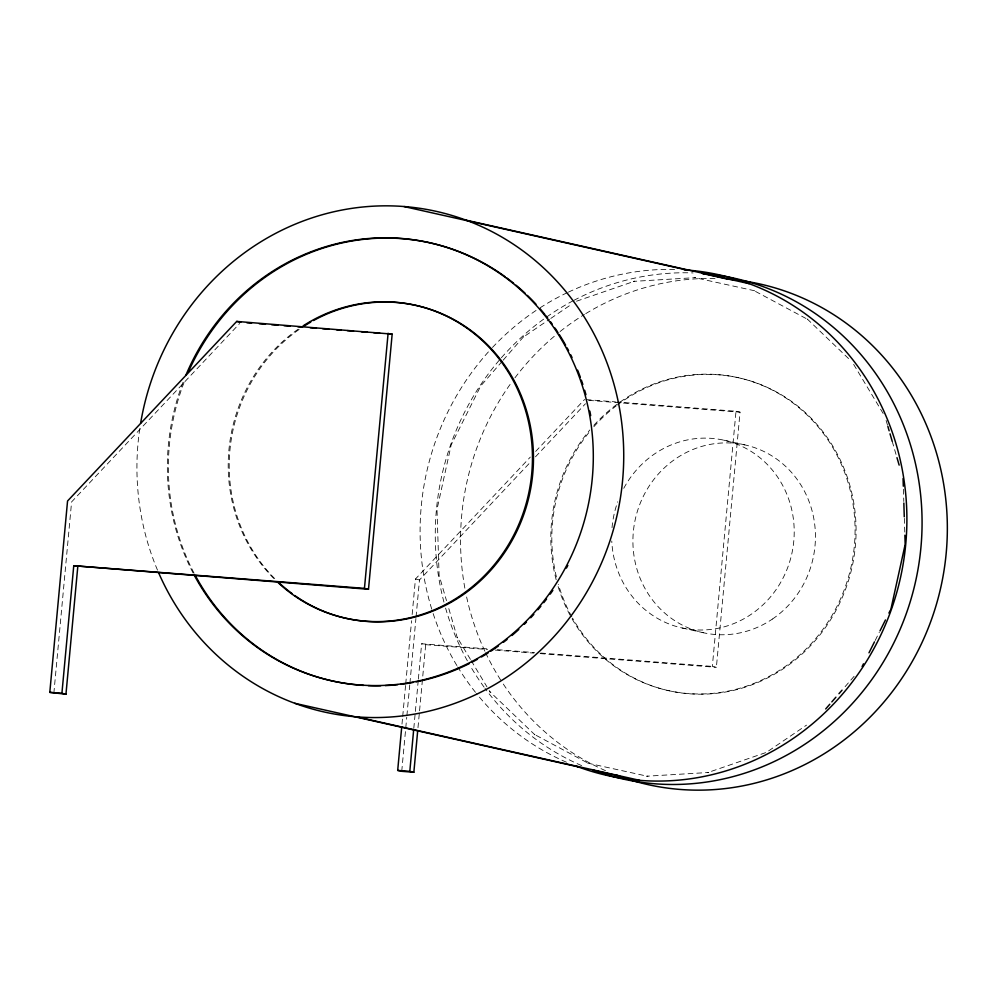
<?xml version="1.0" encoding="UTF-8"?>
<svg xmlns="http://www.w3.org/2000/svg" width="996" height="996" viewBox="0 0 996 996"><rect width="100%" height="100%" fill="white"/><g stroke="black" fill="none" stroke-linecap="round" stroke-linejoin="round"><path stroke-width="0.75" stroke-dasharray="4.98 3.74" d="M53.846 693.278L71.6 501.909L239.687 323.463M401.986 724.104L402.558 717.929M402.708 716.385L405.571 685.522M405.708 683.978L411.585 620.707M412.157 614.532L415.444 579.037L530.345 457.064M401.737 771.315L406.754 717.294M406.891 715.75L409.754 684.887M409.904 683.343L415.917 618.528M416.054 616.985L419.49 579.946L530.133 462.48M413.801 728.313L415.22 712.937M415.369 711.405L418.22 680.654M418.357 679.123L421.644 643.765L488.127 648.944M417.984 727.678L419.416 712.314M419.553 710.771L425.69 644.673L421.644 643.765M736.007 411.261L740.053 412.157L716.385 667.32L712.339 666.411L736.007 411.261L617.047 401.986M875.16 640.503L879.281 632.286M502.171 361.336L480.744 385.95L451.2 444.863L436.995 509.442L439.099 575.302L446.494 600.65M503.192 360.154L523.597 336.723L523.025 337.283L549.531 319.268M845.094 686.655L855.303 674.939M535.661 451.412L584.602 399.458M535.462 456.84L585.461 403.754M550.8 318.421L572.264 303.83M768.638 750.872L806.523 725.138M576.535 301.203L634.651 281.183L633.431 281.37L695.544 277.635L694.224 277.511L754.719 290.782L753.462 290.334L808.304 319.716L807.27 319.019L850.534 360.465M765.638 752.652L707.509 772.672L708.741 772.485L646.616 776.208L647.948 776.345L587.441 763.073L588.698 763.521L533.868 734.127L534.902 734.824L489.41 691.261L490.107 692.071L487.754 688.149M586.146 399.583L615.503 401.874M588.648 400.367L740.053 412.157M497.415 649.666L534.516 652.567M540.704 653.04L712.339 666.411M425.69 644.673L487.542 649.492M495.273 650.102L533.931 653.102M540.118 653.588L716.385 667.32M737.364 377.496L738.385 377.733M723.594 440.132L744.834 444.888M682.285 628.015L703.525 632.771M415.444 579.037L419.49 579.946M668.515 690.639L669.524 690.863M853.634 364.387L884.299 415.369M470.448 659.389L457.077 637.166L457.363 637.938L448.237 606.626M471.233 660.697L486.957 686.842M886.104 420.387L887.847 426.35M892.192 441.265L896.537 456.18M903.409 489.273L903.795 501.523M904.331 518.368L904.829 533.682M605.506 770.667A256.495 242.725 -77.4 0 1 501.486 681.289M500.639 679.969A256.495 242.725 -77.4 0 1 485.538 652.604M484.878 651.197A256.495 242.725 -77.4 0 1 466.352 595.733M464.858 588.163A256.495 242.725 -77.4 0 1 511.259 382.8M514.932 377.833A256.495 242.725 -77.4 0 1 558.905 332.49M560.125 331.506A256.495 242.725 -77.4 0 1 584.44 314.437M585.773 313.616A256.495 242.725 -77.4 0 1 715.29 278.507M581.652 765.613A256.495 242.725 -77.4 0 1 485.027 688.398M484.106 687.153A256.495 242.725 -77.4 0 1 470.473 666.287M467.373 660.846A256.495 242.725 -77.4 0 1 445.586 608.095M443.942 602.119A256.495 242.725 -77.4 0 1 500.378 358.909M501.399 357.738A256.495 242.725 -77.4 0 1 572.588 301.041M573.957 300.319A256.495 242.725 -77.4 0 1 693.104 272.929M566.475 762.214A256.495 242.725 -77.4 0 1 476.424 693.49M475.466 692.307A256.495 242.725 -77.4 0 1 457.712 666.922M456.903 665.577A256.495 242.725 -77.4 0 1 432.202 610.623M431.741 609.141A256.495 242.725 -77.4 0 1 491.414 348.588M492.472 347.467A256.495 242.725 -77.4 0 1 538.712 308.698M540.019 307.851A256.495 242.725 -77.4 0 1 566.998 292.799M568.38 292.139A256.495 242.725 -77.4 0 1 676.384 269.48M157.505 570.148A256.495 242.725 -77.4 0 1 139.901 427.77M193.087 572.986A224.436 212.385 -77.4 0 1 183.613 380.783M617.395 404.986A160.306 151.703 -77.4 0 1 831.237 443.581A160.306 151.703 -77.4 0 1 783.977 668.279A160.306 151.703 -77.4 0 1 572.563 618.13M571.829 616.81A160.306 151.703 -77.4 0 1 558.407 584.428M556.44 577.058A160.306 151.703 -77.4 0 1 589.881 431.343M593.84 426.724A160.306 151.703 -77.4 0 1 616.175 405.895M194.096 573.223A224.436 212.385 -77.4 0 1 185.194 379.576M274.722 578.614A160.306 151.703 -77.4 0 1 300.369 328.605M273.713 578.377A160.306 151.703 -77.4 0 1 299.348 328.369M620.035 402.085A160.306 151.703 -77.4 0 1 832.071 446.345A160.306 151.703 -77.4 0 1 780.864 669.437A160.306 151.703 -77.4 0 1 570.808 616.586M570.086 615.254A160.306 151.703 -77.4 0 1 557.835 585.66M556.179 579.797A160.306 151.703 -77.4 0 1 589.856 429.948M593.84 425.354A160.306 151.703 -77.4 0 1 618.815 402.957M623.757 488.314A96.189 91.022 -77.4 0 1 771.776 469.377A96.189 91.022 -77.4 0 1 737.015 622.214A96.189 91.022 -77.4 0 1 611.768 541.002M612.03 527.731A96.189 91.022 -77.4 0 1 617.744 501.772M772.435 619.051A96.189 91.022 -77.4 0 0 767.144 453.143A96.189 91.022 -77.4 0 0 632.958 544.302A96.189 91.022 -77.4 0 0 772.435 619.051"/><path stroke-width="1.49" d="M65.96 694.212L49.8 692.369L67.554 501L236.712 321.422L392.163 334.121L368.495 589.283L73.754 565.728L61.914 693.303L65.96 694.212L77.788 566.637M368.495 589.283L364.449 588.375L388.116 333.212M417.698 730.753L413.85 772.249L401.737 771.315L397.69 770.406L401.699 727.192M413.85 772.249L409.804 771.352L413.664 729.844M890.959 608.992L905.165 544.401L904.878 535.213M862.113 666.536L863.482 663.797M868.985 652.828L874.476 641.872M879.978 630.916L885.469 619.948M888.905 613.1L890.275 610.361M825.709 708.928L829.793 704.234M831.834 701.894L835.905 697.2M838.968 693.689L842.031 690.178M246.933 322.816L251.577 323.177M259.296 323.775L265.471 324.26M271.659 324.733L277.834 325.219M284.009 325.704L290.197 326.178M297.916 326.788L302.56 327.149M310.279 327.746L316.454 328.232M322.642 328.705L328.817 329.19M336.548 329.788L341.18 330.149M347.355 330.635L353.543 331.12M361.262 331.718L367.437 332.203M373.625 332.676L379.8 333.162M387.531 333.76L392.163 334.121M73.754 565.728L364.449 588.375M49.8 692.369L61.914 693.303M397.69 770.406L409.804 771.352M465.891 220.128L749.054 283.648M404.003 206.546L687.165 270.065M236.712 321.422L240.758 322.33M356.655 716.859L639.83 780.378M294.766 703.288L577.941 766.808M618.392 775.872L593.106 770.207A256.495 242.725 -77.4 0 0 915.76 580.643A256.495 242.725 -77.4 0 0 702.342 273.464L727.615 279.141A256.495 242.725 -77.4 0 1 940.685 587.889A256.495 242.725 -77.4 0 1 615.516 774.788M887.847 426.35L889.154 430.82M890.026 433.808L892.192 441.265M896.973 457.662L899.151 465.12M903.061 478.541L903.31 486.21M903.845 503.055L904.281 516.837M140.623 423.238A256.495 242.725 -77.4 0 1 496.568 234.085A256.495 242.725 -77.4 0 1 546.169 644.823A256.495 242.725 -77.4 0 1 158.7 572.937M684.103 269.841A256.495 242.725 -77.4 0 1 900.583 577.232A256.495 242.725 -77.4 0 1 575.066 765.712M185.941 375.069A224.436 212.385 -77.4 0 1 506.478 278.245A224.436 212.385 -77.4 0 1 521.381 625.899A224.436 212.385 -77.4 0 1 194.544 575.738M188.792 371.047A224.436 212.385 -77.4 0 1 505.258 276.838M506.466 277.722A224.436 212.385 -77.4 0 1 513.637 283.262M515.99 285.18A224.436 212.385 -77.4 0 1 525.141 293.272M527.357 295.389A224.436 212.385 -77.4 0 1 535.935 304.154M540.019 308.71A224.436 212.385 -77.4 0 1 544.912 314.549M545.87 315.732A224.436 212.385 -77.4 0 1 547.75 318.122M550.514 321.783A224.436 212.385 -77.4 0 1 552.319 324.26M554.984 328.033A224.436 212.385 -77.4 0 1 557.573 331.892M559.254 334.494A224.436 212.385 -77.4 0 1 565.628 345.164M567.122 347.89A224.436 212.385 -77.4 0 1 568.579 350.642M570.696 354.788A224.436 212.385 -77.4 0 1 572.053 357.576M577.593 370.139A224.436 212.385 -77.4 0 1 580.332 377.223M581.353 380.086A224.436 212.385 -77.4 0 1 582.834 384.431M584.664 390.27A224.436 212.385 -77.4 0 1 585.934 394.702M589.831 411.099A224.436 212.385 -77.4 0 1 590.69 415.593M567.845 565.379A224.436 212.385 -77.4 0 1 566.4 568.118M552.842 590.379A224.436 212.385 -77.4 0 1 550.215 594.114M546.58 599.032A224.436 212.385 -77.4 0 1 543.766 602.68M540.865 606.253A224.436 212.385 -77.4 0 1 537.902 609.776M533.844 614.383A224.436 212.385 -77.4 0 1 530.719 617.757M526.473 622.139A224.436 212.385 -77.4 0 1 524.307 624.28M518.804 629.46A224.436 212.385 -77.4 0 1 511.907 635.51M507.101 639.432A224.436 212.385 -77.4 0 1 503.416 642.296M498.411 645.993A224.436 212.385 -77.4 0 1 490.717 651.26M488.102 652.94A224.436 212.385 -77.4 0 1 481.491 656.962M477.482 659.252A224.436 212.385 -77.4 0 1 472.092 662.153M469.39 663.535A224.436 212.385 -77.4 0 1 416.191 681.862M413.166 682.434A224.436 212.385 -77.4 0 1 400.89 684.314M397.802 684.663A224.436 212.385 -77.4 0 1 385.352 685.597M380.684 685.758A224.436 212.385 -77.4 0 1 368.296 685.646M363.677 685.41A224.436 212.385 -77.4 0 1 195.552 575.962M313.503 320.525A160.306 151.703 -77.4 0 1 504.262 364.698A160.306 151.703 -77.4 0 1 490.244 570.857A160.306 151.703 -77.4 0 1 294.791 595.546M292.276 593.74A160.306 151.703 -77.4 0 1 279.154 582.884M304.116 326.115A160.306 151.703 -77.4 0 1 310.764 322.057M303.095 325.879A160.306 151.703 -77.4 0 1 502.98 364.088A160.306 151.703 -77.4 0 1 482.189 577.917A160.306 151.703 -77.4 0 1 278.133 582.66"/></g></svg>
